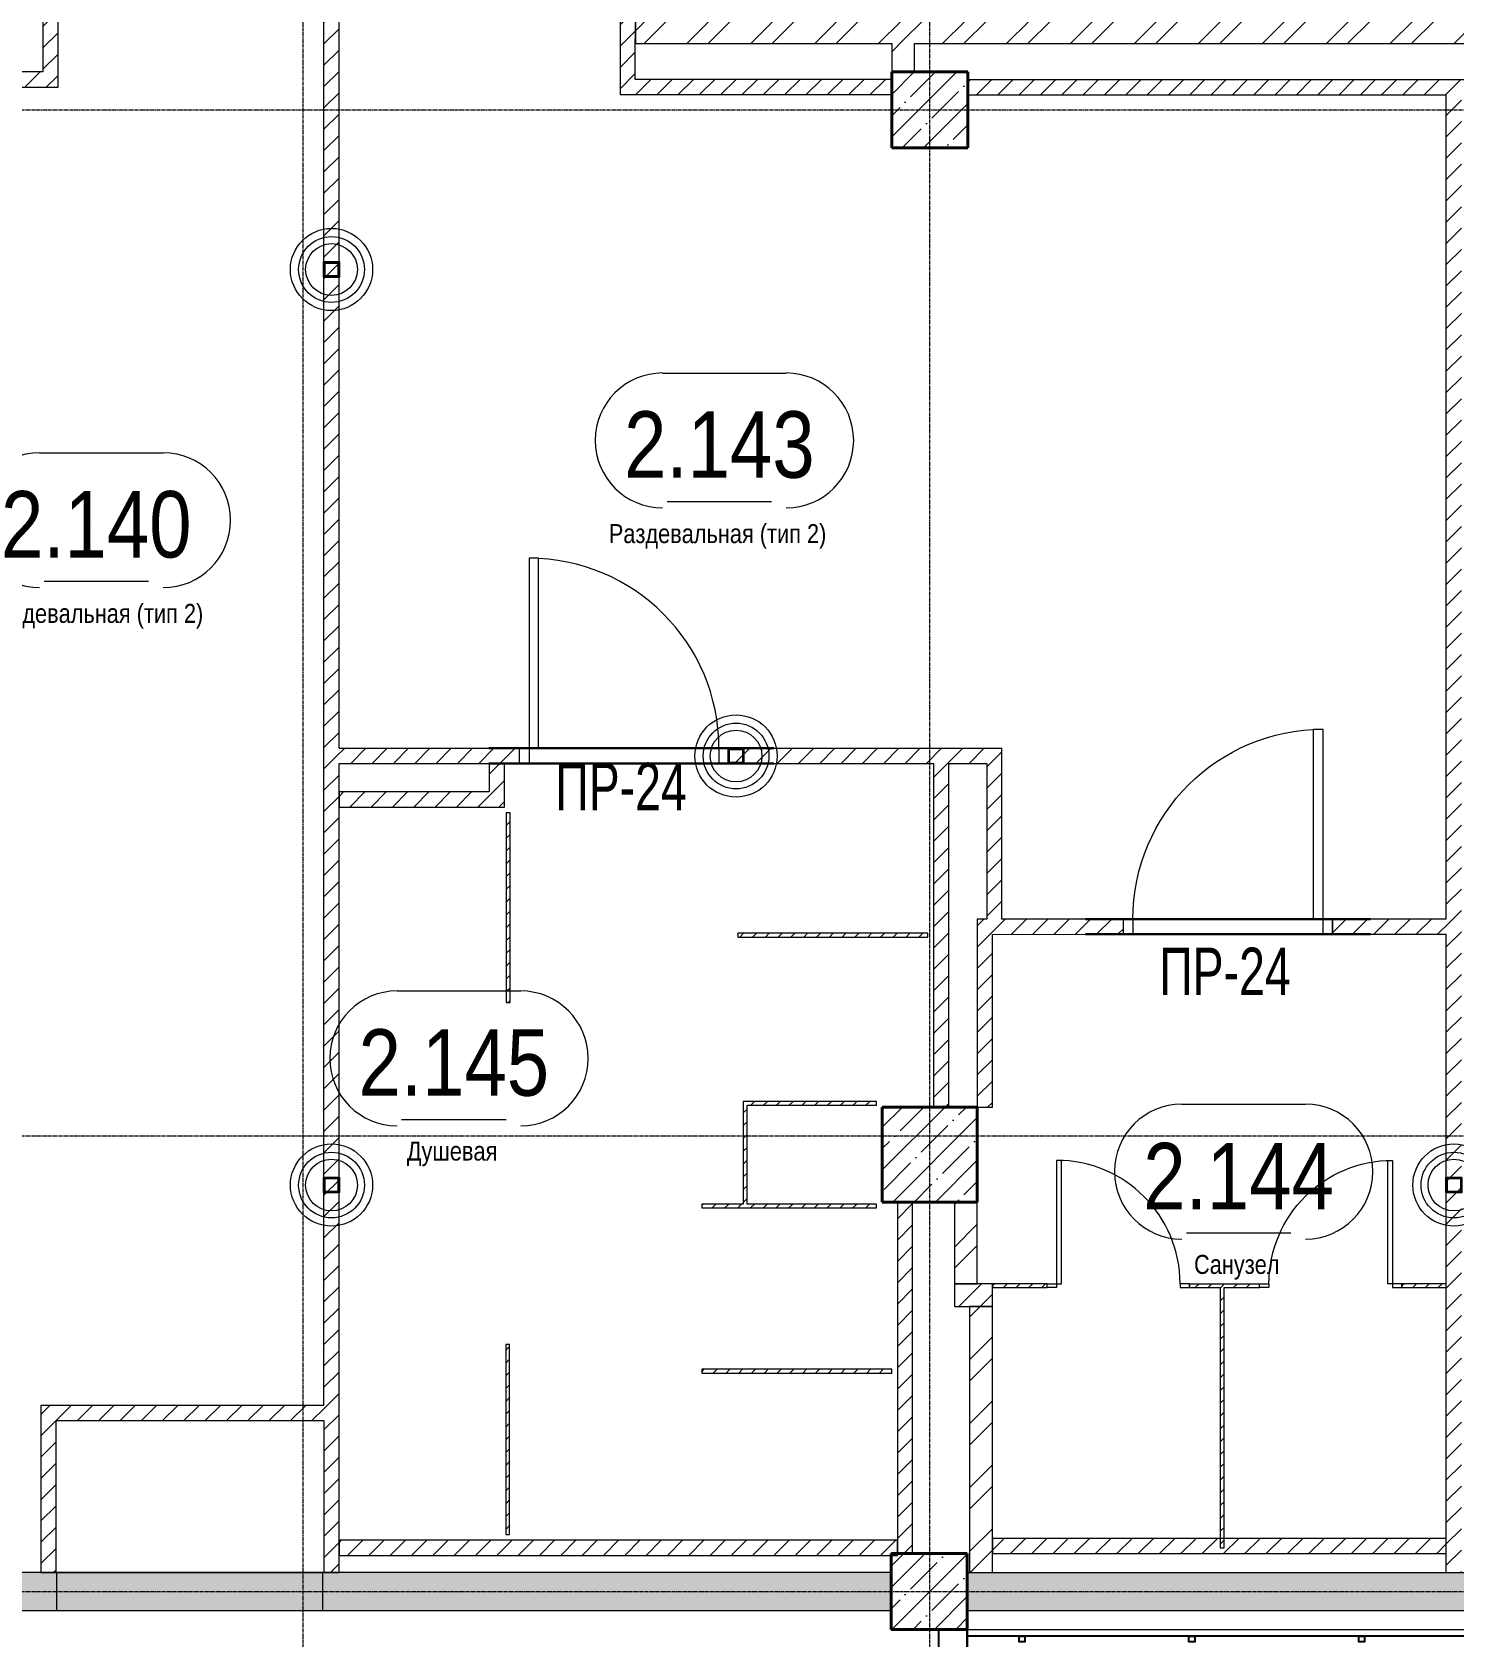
# Model space of a CAD drawing. Header units: millimetres. Extents: x -65509 to 912790, y 446 to 713294.
# Drawn here: x 225968 to 233455, y 215536 to 223985 of the extents above; entities that cross this region are included whole.
import ezdxf
from ezdxf.enums import TextEntityAlignment as Align

# ---------------------------------------------------------------- set-up
doc = ezdxf.new("R2010")
doc.units = ezdxf.units.MM
for name, pattern in [('CENTER2', [28.575, 19.05, -3.175, 3.175, -3.175]), ('HIDDEN', [9.525, 6.35, -3.175]), ('HIDDEN2', [4.7625, 3.175, -1.5875])]:
    doc.linetypes.add(name, pattern=pattern)
doc.layers.get('Defpoints').update_dxf_attribs({"color": 250})
for name, color, linetype, lineweight in [('АР_Area', 250, 'Continuous', 5), ('АР_Двери', 5, 'Continuous', 9), ('АР_Колонны', 250, 'Continuous', 30), ('АР_Мебель', 250, 'Continuous', 5), ('АР_Отверстия', 250, 'Continuous', 9), ('АР_Стены ГКЛ', 250, 'Continuous', 15), ('АР_Стены ЖБ', 250, 'Continuous', 35), ('АР_Стены кирпич', 250, 'Continuous', 20), ('АР_Стены ПЕНОблок', 250, 'Continuous', 20), ('АР_Штриховка', 250, 'Continuous', 0), ('Двери кабины', 250, 'Continuous', 0), ('КМ_Фахверки', 250, 'Continuous', 25), ('ОВ_Отверстия', 250, 'Continuous', 5), ('РД_Ограждения', 250, 'Continuous', 25), ('РД_Оси_100', 250, 'Continuous', 0)]:
    doc.layers.add(name, color=color, linetype=linetype, lineweight=lineweight)
for name, color, linetype, lineweight, plot in [('АР_Делит', 250, 'Continuous', 0, False), ('РД_Проем', 250, 'Continuous', 0, False), ('РД_проем_инж перемыч_подсчет', 250, 'Continuous', 30, False)]:
    doc.layers.add(name, color=color, linetype=linetype, lineweight=lineweight, plot=plot)
doc.layers.add('РД_Витраж_перегородка', color=250, linetype='Continuous')
doc.layers.add('РД_Перемычка инж проемов', color=250, linetype='Continuous')
doc.styles.add('Arial0', font='arial.ttf')
doc.styles.add('style1', font='ARIALN.TTF')
doc.styles.add('ккк', font='isocpeur.ttf', dxfattribs={"width": 0.85, "oblique": 15})
pattern_1 = [(45, (142195.16, 127275.07), (-56.1266, 56.1266), [])]
pattern_2 = [(45, (142195.16, 127275.07), (-56.1266, 56.1266), [])]
pattern_3 = [(45, (142195.16, 127275.07), (-112.2532, 112.2532), []), (45, (142307.41, 127275.07), (-112.2532, 112.2532), [198.4375, -39.6875, 0, -39.6875])]
pattern_4 = [(45, (142195.16, 127275.07), (-56.1266, 56.1266), [])]
pattern_5 = [(45, (142195.16, 127275.07), (-168.3798, 168.3798), []), (45, (142307.4, 127275.07), (-168.3798, 168.3798), [])]
pattern_6 = [(45, (142195.16, 127275.07), (-56.1266, 56.1266), [])]
pattern_7 = [(45, (142195.157, 127275.073), (-33.67596, 33.67596), [])]

# ---------------------------------------------------------------- blocks, each defined once
blk = doc.blocks.new('СОШ_2200_АР_ОСИ_М100_28.05.24')
at = {"layer": 'РД_Оси_100', "linetype": 'CENTER2'}
for p, q in [((85200, -6155), (85200, 139938.679)), ((88500, -6155), (88500, 139938.679)), ((-5954.958, 96300), (119910, 96300)), ((-5954.958, 90900), (119910, 90900)), ((-5954.958, 88500), (119910, 88500))]:
    blk.add_line(p, q, dxfattribs=at)
blk = doc.blocks.new('otv пунктир')
at = {"linetype": 'HIDDEN', "ltscale": 0.07}
blk.add_lwpolyline([(0, 0), (0, 1), (1, 1), (1, 0)], close=True, dxfattribs=at)
blk = doc.blocks.new('Ф_блок 80')
at = {"layer": 'АР_Делит', "color": 1}
for radius in [216.3, 173, 136.2]:
    blk.add_circle((40, -40), radius, dxfattribs=at)
at = {"layer": 'КМ_Фахверки'}
blk.add_lwpolyline([(0, 0), (80, 0), (80, -80), (0, -80)], close=True, dxfattribs=at)
at = {"layer": 'КМ_Фахверки', "lineweight": 5}
blk.add_lwpolyline([(6, -6), (74, -6), (74, -74), (6, -74)], close=True, dxfattribs=at)
blk = doc.blocks.new('ограждения 1 этаж открыт лестница')
at = {"layer": 'РД_Ограждения'}
blk.add_lwpolyline([(91820, 87865), (91820, 88265), (88697.5, 88265)], dxfattribs=at)
for points in [[(88970, 88265), (89000, 88265), (89000, 88235), (88970, 88235)], [(89865, 88265), (89895, 88265), (89895, 88235), (89865, 88235)], [(90760, 88265), (90790, 88265), (90790, 88235), (90760, 88235)]]:
    blk.add_lwpolyline(points, close=True, dxfattribs=at)
blk = doc.blocks.new('MOK-МаркаПом_овал_ареал')
for p, q in [((-2.986, 3.764), (3.522, 3.764)), ((-2.75, -3), (2.75, -3))]:
    blk.add_line(p, q)
for centre, radius, start, end in [((-2.986, 0.215), 3.55, 90, 270), ((3.522, 0.215), 3.55, 270, 90), ((-7.411, 0), 7.161, 0, 0.00095)]:
    blk.add_arc(centre, radius, start, end)
at = {"color": 0, "style": 'style1'}
blk.add_attdef('АР-ПОМЕЩЕНИЕ:НОМЕР', text='', height=3, dxfattribs=at).set_placement((0.261, 0), align=Align.MIDDLE)
blk = doc.blocks.new('MOK-МаркаПеремычки')
at = {"color": 0, "style": 'ккк', "oblique": 15, "width": 0.85}
blk.add_attdef('АР-ПРОЕМ:ПЕРЕМЫЧКА', text='', height=2.5, dxfattribs=at).set_placement((0, 0), align=Align.MIDDLE)

msp = doc.modelspace()

# ---------------------------------------------------------------- hatches: boundary and pattern name
at = {"layer": 'АР_Штриховка', "linetype": 'Continuous', "lineweight": 0, "ltscale": 0.5}
h = msp.add_hatch(dxfattribs=at)
h.set_pattern_fill('ANSI31', color=256, scale=25, style=0)
h.set_pattern_definition(pattern_1)
h.paths.add_polyline_path([(226025.157, 223775.059), (226078.49, 223755.057), (226105.157, 223775.056), (226105.161, 227675.073), (226025.161, 227675.073)], flags=0)
h = msp.add_hatch(dxfattribs=at)
h.set_pattern_fill('ANSI31', color=256, scale=25, angle=-360, style=0)
h.set_pattern_definition([(45, (142195.16, 127275.07), (-56.1266, 56.1266), [])])
h.paths.add_polyline_path([(227585.157, 227675.073), (227505.157, 227675.073), (227505.157, 220215.308), (227565.157, 220188.642), (227585.157, 220215.308)], flags=0)
h.paths.add_polyline_path([(227585.157, 220135.308), (227565.157, 220188.642), (227505.157, 220215.308), (227505.157, 216755.073), (227525.157, 216701.74), (227585.157, 216675.073)], flags=0)
h.paths.add_polyline_path([(227585.157, 216675.073), (227525.157, 216701.74), (227505.157, 216675.073), (227505.157, 215875.073), (227585.157, 215875.073)], flags=0)
h = msp.add_hatch(dxfattribs=at)
h.set_pattern_fill('ANSI31', color=256, scale=25, angle=-360, style=0)
h.set_pattern_definition(pattern_2)
h.paths.add_polyline_path([(229145.157, 227675.067), (229065.157, 227675.073), (229064.872, 223655.941), (229144.877, 223735.941)], flags=0)
at = {"layer": 'АР_Штриховка', "linetype": 'Continuous', "lineweight": 0}
h = msp.add_hatch(dxfattribs=at)
h.set_pattern_fill('ANSI32', color=256, scale=25, style=0)
h.set_pattern_definition([(45, (142195.16, 127275.07), (-168.3798, 168.3798), []), (45, (142307.4, 127275.07), (-168.3798, 168.3798), [])])
h.paths.add_polyline_path([(236775.157, 223925.073), (236895.157, 224045.073), (233995.157, 224045.073), (233915.157, 224015.073), (233875.157, 223925.073)], flags=0)
h.paths.add_polyline_path([(231935.157, 223925.073), (231935.157, 224045.073), (231785.157, 224045.073), (231705.157, 224015.073), (231665.157, 223925.073)], flags=0)
h.paths.add_polyline_path([(233875.157, 223925.073), (233915.157, 224015.073), (233875.157, 224045.073), (233725.157, 224045.073), (233765.29, 223925.073)], flags=0)
h.paths.add_polyline_path([(231665.157, 223925.073), (231705.157, 224015.073), (231665.157, 224045.073), (230495.157, 224045.073), (230535.157, 223955.073), (230615.157, 223925.073)], flags=0)
h.paths.add_polyline_path([(230495.157, 223925.073), (230535.157, 223955.073), (230495.157, 224045.073), (229145.075, 224045.073), (229145.075, 223925.073)], flags=0)
h.paths.add_polyline_path([(233765.29, 223925.073), (233725.157, 224045.073), (233645.29, 224045.073), (233685.29, 223955.073), (233765.289, 223925.073)], flags=0)
h.paths.add_polyline_path([(233645.29, 223925.073), (233685.29, 223955.073), (233645.29, 224045.073), (231935.157, 224045.073), (231935.157, 223925.073)], flags=0)
h = msp.add_hatch(dxfattribs=at)
h.set_pattern_fill('ANSI32', color=256, scale=25, angle=-360, style=0)
h.set_pattern_definition(pattern_5)
h.paths.add_polyline_path([(230615.157, 223925.073), (230535.157, 223955.073), (230495.157, 223925.073), (230495.157, 223775.073), (230615.157, 223775.073)], flags=0)
at = {"layer": 'АР_Штриховка', "linetype": 'Continuous', "lineweight": 0, "ltscale": 0.5}
h = msp.add_hatch(dxfattribs=at)
h.set_pattern_fill('ANSI31', color=256, scale=25, angle=-360, style=0)
h.set_pattern_definition([(45, (142195.16, 127275.07), (-56.1266, 56.1266), [])])
h.paths.add_polyline_path([(224890.989, 223775.089), (224890.987, 223695.089), (226105.157, 223695.056), (226078.49, 223755.057), (226025.157, 223775.059)], flags=0)
h.paths.add_polyline_path([(226105.157, 223775.056), (226078.49, 223755.057), (226105.157, 223695.056), (226105.159, 223775.056)], flags=0)
h = msp.add_hatch(dxfattribs=at)
h.set_pattern_fill('ANSI31', color=256, scale=25, style=0)
h.set_pattern_definition([(45, (142195.16, 127275.07), (-56.1266, 56.1266), [])])
h.paths.add_polyline_path([(229144.877, 223735.941), (229064.872, 223655.941), (230494.872, 223655.941), (230494.872, 223735.941)], flags=0)
at = {"layer": 'АР_Штриховка', "linetype": 'Continuous', "lineweight": 5}
h = msp.add_hatch(dxfattribs=at)
h.set_pattern_fill('ANSI35', color=256, scale=25, style=0)
h.set_pattern_definition(pattern_3)
h.paths.add_polyline_path([(230495.157, 223375.073), (230895.157, 223375.073), (230895.157, 223775.073), (230495.157, 223775.073)], flags=0)
at = {"layer": 'АР_Штриховка', "linetype": 'Continuous', "lineweight": 0, "ltscale": 0.5}
h = msp.add_hatch(dxfattribs=at)
h.set_pattern_fill('ANSI31', color=256, scale=25, angle=-360, style=0)
h.set_pattern_definition([(45, (142195.16, 127275.07), (-56.1266, 56.1266), [])])
h.paths.add_polyline_path([(230895.159, 223735.073), (230895.157, 223655.073), (233415.161, 223655.034), (233468.495, 223675.033), (233495.163, 223735.033)], flags=0)
h.paths.add_polyline_path([(233495.163, 223735.033), (233468.495, 223675.033), (233495.161, 223655.033), (233645.29, 223655.03), (233645.291, 223735.03)], flags=0)
h = msp.add_hatch(dxfattribs=at)
h.set_pattern_fill('ANSI31', color=256, scale=25, style=0)
h.set_pattern_definition([(45, (142195.16, 127275.07), (-56.1266, 56.1266), [])])
h.paths.add_polyline_path([(233495.161, 216025.073), (233475.161, 216051.74), (233415.161, 216025.073), (233415.161, 215875.073), (233495.161, 215875.073)], flags=0)
h.paths.add_polyline_path([(233415.161, 216025.073), (233475.161, 216051.74), (233495.161, 216105.073), (233495.161, 219315.098), (233435.161, 219288.43), (233415.161, 219235.096)], flags=0)
h.paths.add_polyline_path([(233415.161, 219315.096), (233435.161, 219288.43), (233495.161, 219315.098), (233495.161, 220545.006), (233415.161, 220545.006)], flags=0)
h.paths.add_polyline_path([(233415.161, 220545.006), (233495.161, 220545.006), (233495.161, 223655.033), (233468.495, 223675.033), (233415.161, 223655.034)], flags=0)
h = msp.add_hatch(dxfattribs=at)
h.set_pattern_fill('ANSI31', color=256, scale=25, angle=-360, style=0)
h.set_pattern_definition([(45, (142195.16, 127275.07), (-56.1266, 56.1266), [])])
h.paths.add_polyline_path([(228375.157, 220135.308), (228401.824, 220155.308), (228375.157, 220215.308), (227585.157, 220215.308), (227565.157, 220188.642), (227585.157, 220135.308)], flags=0)
h.paths.add_polyline_path([(230715.048, 220135.308), (230741.715, 220155.308), (230715.048, 220215.308), (229635.157, 220215.308), (229635.157, 220135.308)], flags=0)
h.paths.add_polyline_path([(228535.157, 220135.308), (228535.157, 220215.308), (228375.157, 220215.308), (228401.824, 220155.308), (228455.157, 220135.308)], flags=0)
h.paths.add_polyline_path([(230995.048, 220135.308), (231075.048, 220215.308), (230715.048, 220215.308), (230741.715, 220155.308), (230795.048, 220135.308)], flags=0)
h = msp.add_hatch(dxfattribs=at)
h.set_pattern_fill('ANSI31', color=256, scale=25, angle=-360, style=0)
h.set_pattern_definition(pattern_4)
h.paths.add_polyline_path([(231075.048, 220215.308), (230995.048, 220135.308), (230995.048, 219315.03), (231021.716, 219295.03), (231075.048, 219315.032)], flags=0)
h = msp.add_hatch(dxfattribs=at)
h.set_pattern_fill('ANSI31', color=256, scale=25, angle=-360, style=0)
h.set_pattern_definition([(45, (142195.16, 127275.07), (-56.1266, 56.1266), [])])
h.paths.add_polyline_path([(228455.157, 220135.308), (228401.824, 220155.308), (228375.157, 220135.308), (228375.157, 219985.308), (228455.157, 219905.308)], flags=0)
h = msp.add_hatch(dxfattribs=at)
h.set_pattern_fill('ANSI31', color=256, scale=25, angle=-360, style=0)
h.set_pattern_definition([(45, (142195.16, 127275.07), (-56.1266, 56.1266), [])])
h.paths.add_polyline_path([(230795.048, 220135.308), (230741.715, 220155.308), (230715.048, 220135.308), (230715.048, 218325.058), (230795.048, 218325.058)], flags=0)
h = msp.add_hatch(dxfattribs=at)
h.set_pattern_fill('ANSI31', color=256, scale=25, angle=-360, style=0)
h.set_pattern_definition(pattern_6)
h.paths.add_polyline_path([(228455.157, 219905.308), (228375.157, 219985.308), (227585.157, 219985.308), (227585.157, 219905.308)], flags=0)
at = {"layer": 'АР_Штриховка', "linetype": 'Continuous', "lineweight": 0}
h = msp.add_hatch(dxfattribs=at)
h.set_pattern_fill('ANSI31', color=256, scale=15, style=0)
h.set_pattern_definition([(45, (142195.157, 127275.073), (-33.67596, 33.67596), [])])
h.paths.add_polyline_path([(228465.157, 218875.308), (228485.157, 218875.308), (228485.157, 219875.354), (228465.157, 219875.354)], flags=0)
at = {"layer": 'АР_Штриховка', "linetype": 'Continuous', "lineweight": 0, "ltscale": 0.5}
h = msp.add_hatch(dxfattribs=at)
h.set_pattern_fill('ANSI31', color=256, scale=25, angle=-360, style=0)
h.set_pattern_definition(pattern_2)
h.paths.add_polyline_path([(233415.161, 219235.096), (233435.161, 219288.43), (233415.161, 219315.096), (232815.161, 219315.08), (232815.163, 219235.08)], flags=0)
h.paths.add_polyline_path([(231715.163, 219235.049), (231715.161, 219315.049), (231075.048, 219315.032), (231021.716, 219295.03), (231025.048, 219235.03)], flags=0)
h.paths.add_polyline_path([(231025.048, 219235.03), (231021.716, 219295.03), (230995.048, 219315.03), (230945.048, 219315.028), (231025.047, 219235.03)], flags=0)
h = msp.add_hatch(dxfattribs=at)
h.set_pattern_fill('ANSI31', color=256, scale=25, angle=-360, style=0)
h.set_pattern_definition([(45, (142195.16, 127275.07), (-56.1266, 56.1266), [])])
h.paths.add_polyline_path([(231025.048, 219235.03), (230945.048, 219315.028), (230945.048, 218325.058), (231025.048, 218325.058)], flags=0)
at = {"layer": 'АР_Штриховка', "linetype": 'Continuous', "lineweight": 0}
h = msp.add_hatch(dxfattribs=at)
h.set_pattern_fill('ANSI31', color=256, scale=15, angle=-360, style=0)
h.set_pattern_definition([(45, (142195.157, 127275.073), (-33.67596, 33.67596), [])])
h.paths.add_polyline_path([(229685.157, 219240.308), (229685.157, 219220.308), (230685.159, 219220.308), (230685.159, 219240.308)], flags=0)
h = msp.add_hatch(dxfattribs=at)
h.set_pattern_fill('ANSI31', color=256, scale=15, style=0)
h.set_pattern_definition([(45, (142195.157, 127275.073), (-33.67596, 33.67596), [])])
h.paths.add_polyline_path([(229712.951, 218355.292), (229732.954, 218335.294), (230415.157, 218335.35), (230415.155, 218355.35)], flags=0)
h = msp.add_hatch(dxfattribs=at)
h.set_pattern_fill('ANSI31', color=256, scale=15, style=0)
h.set_pattern_definition(pattern_7)
h.paths.add_polyline_path([(229713.014, 217815.073), (229726.348, 217810.073), (229733.014, 217815.073), (229732.954, 218335.294), (229712.951, 218355.292)], flags=0)
at = {"layer": 'АР_Штриховка', "linetype": 'Continuous', "lineweight": 5}
h = msp.add_hatch(dxfattribs=at)
h.set_pattern_fill('ANSI35', color=256, scale=25, style=0)
h.set_pattern_definition(pattern_3)
h.paths.add_polyline_path([(230445.157, 217825.073), (230945.157, 217825.073), (230945.157, 218325.073), (230445.157, 218325.073)], flags=0)
at = {"layer": 'АР_Штриховка', "linetype": 'Continuous', "lineweight": 0}
h = msp.add_hatch(dxfattribs=at)
h.set_pattern_fill('ANSI31', color=256, scale=15, style=0)
h.set_pattern_definition([(45, (142195.157, 127275.073), (-33.67596, 33.67596), [])])
h.paths.add_polyline_path([(229495.048, 217815.073), (229495.048, 217795.073), (229733.017, 217795.073), (229726.348, 217810.073), (229713.014, 217815.073)], flags=0)
h.paths.add_polyline_path([(229733.014, 217815.073), (229726.348, 217810.073), (229733.017, 217795.073), (230415.16, 217795.073), (230415.16, 217815.073)], flags=0)
at = {"layer": 'АР_Штриховка', "linetype": 'Continuous', "lineweight": 0, "ltscale": 0.5}
h = msp.add_hatch(dxfattribs=at)
h.set_pattern_fill('ANSI31', color=256, scale=25, angle=-360, style=0)
h.set_pattern_definition(pattern_4)
h.paths.add_polyline_path([(230605.048, 217825.07), (230525.048, 217825.07), (230525.048, 215975.07), (230605.048, 215975.07)], flags=0)
at = {"layer": 'АР_Штриховка', "linetype": 'Continuous', "lineweight": 0}
h = msp.add_hatch(dxfattribs=at)
h.set_pattern_fill('ANSI32', color=256, scale=25, angle=-360, style=0)
h.set_pattern_definition(pattern_5)
h.paths.add_polyline_path([(230945.157, 217824.709), (230825.157, 217824.709), (230825.157, 217395.211), (230945.157, 217395.211)], flags=0)
h = msp.add_hatch(dxfattribs=at)
h.set_pattern_fill('ANSI32', color=256, scale=25, style=0)
h.set_pattern_definition([(45, (142195.16, 127275.07), (-168.3798, 168.3798), []), (45, (142307.4, 127275.07), (-168.3798, 168.3798), [])])
h.paths.add_polyline_path([(231025.048, 217275.073), (231025.048, 217395.073), (230825.157, 217395.073), (230825.157, 217275.073)], flags=0)
h = msp.add_hatch(dxfattribs=at)
h.set_pattern_fill('ANSI31', color=256, scale=15, style=0)
h.set_pattern_definition(pattern_7)
h.paths.add_polyline_path([(231025.032, 217395.073), (231025.032, 217375.073), (231313.451, 217375.073), (231313.451, 217395.073)], flags=0)
h.paths.add_polyline_path([(232063.451, 217395.073), (232063.451, 217375.073), (232224.992, 217375.073), (232238.326, 217380.073), (232244.992, 217395.073)], flags=0)
h.paths.add_polyline_path([(232244.992, 217395.073), (232238.326, 217380.073), (232244.992, 217375.073), (232431.443, 217375.073), (232431.443, 217395.073)], flags=0)
h.paths.add_polyline_path([(233181.443, 217395.073), (233181.443, 217375.073), (233415.161, 217375.073), (233415.161, 217395.073)], flags=0)
h = msp.add_hatch(dxfattribs=at)
h.set_pattern_fill('ANSI31', color=256, scale=15, style=0)
h.set_pattern_definition([(45, (142195.157, 127275.073), (-33.67596, 33.67596), [])])
h.paths.add_polyline_path([(232224.992, 216005.074), (232244.992, 216005.074), (232244.992, 217375.073), (232238.326, 217380.073), (232224.992, 217375.073)], flags=0)
h = msp.add_hatch(dxfattribs=at)
h.set_pattern_fill('ANSI32', color=256, scale=25, angle=-360, style=0)
h.set_pattern_definition(pattern_5)
h.paths.add_polyline_path([(231025.048, 217275.073), (230905.048, 217275.073), (230905.048, 215874.935), (231025.048, 215874.935)], flags=0)
h = msp.add_hatch(dxfattribs=at)
h.set_pattern_fill('ANSI31', color=256, scale=15, style=0)
h.set_pattern_definition([(45, (142195.157, 127275.073), (-33.67596, 33.67596), [])])
h.paths.add_polyline_path([(228463.114, 216075.056), (228483.114, 216075.058), (228483.056, 217075.058), (228463.056, 217075.056)], flags=0)
h = msp.add_hatch(dxfattribs=at)
h.set_pattern_fill('ANSI31', color=256, scale=15, angle=-360, style=0)
h.set_pattern_definition([(45, (142195.157, 127275.073), (-33.67596, 33.67596), [])])
h.paths.add_polyline_path([(229495.048, 216945.058), (229495.048, 216925.058), (230495.048, 216925.058), (230495.048, 216945.058)], flags=0)
at = {"layer": 'АР_Штриховка', "linetype": 'Continuous', "lineweight": 0, "ltscale": 0.5}
h = msp.add_hatch(dxfattribs=at)
h.set_pattern_fill('ANSI31', color=256, scale=25, style=0)
h.set_pattern_definition(pattern_6)
h.paths.add_polyline_path([(226015.157, 215874.641), (226095.157, 215874.641), (226095.157, 216675.073), (226015.157, 216755.073)], flags=0)
h = msp.add_hatch(dxfattribs=at)
h.set_pattern_fill('ANSI31', color=256, scale=25, angle=-360, style=0)
h.set_pattern_definition([(45, (142195.16, 127275.07), (-56.1266, 56.1266), [])])
h.paths.add_polyline_path([(226015.157, 216755.073), (226095.157, 216675.073), (227505.157, 216675.073), (227525.157, 216701.74), (227505.157, 216755.073)], flags=0)
h = msp.add_hatch(dxfattribs=at)
h.set_pattern_fill('ANSI31', color=256, scale=25, angle=-360, style=0)
h.set_pattern_definition([(45, (142195.16, 127275.07), (-56.1266, 56.1266), [])])
h.paths.add_polyline_path([(227585.157, 216045.058), (227585.157, 215965.058), (230525.048, 215965.058), (230525.048, 216045.058)], flags=0)
h = msp.add_hatch(dxfattribs=at)
h.set_pattern_fill('ANSI31', color=256, scale=25, style=0)
h.set_pattern_definition(pattern_1)
h.paths.add_polyline_path([(233415.161, 215975.071), (233415.161, 216055.071), (231025.021, 216055.074), (231025.021, 215975.074)], flags=0)
at = {"layer": 'АР_Штриховка', "linetype": 'Continuous', "lineweight": 5}
h = msp.add_hatch(dxfattribs=at)
h.set_pattern_fill('ANSI35', color=256, scale=25, style=0)
h.set_pattern_definition(pattern_3)
h.paths.add_polyline_path([(230492.657, 215575.073), (230892.657, 215575.073), (230892.657, 215975.073), (230492.657, 215975.073)], flags=0)
at = {"layer": 'АР_Штриховка', "linetype": 'Continuous', "lineweight": 0}
h = msp.add_hatch(dxfattribs=at)
h.set_pattern_fill('AR-CONC', color=256, angle=45, style=0)
h.set_pattern_definition([(95, (142195.16, 127275.07), (140.09465, 117.55338), [19.05, -209.55]), (40, (142195.16, 127275.07), (-160.01845, 110.17673), [15.24, -167.64058]), (145.45144, (142206.83, 127284.87), (-19.9238, 227.7301), [16.19, -178.09024]), (91.1842, (142159.24, 127311), (221.41024, 161.9534), [28.575, -314.325]), (141.63556, (142177.7, 127324.5), (-7.0866, 342.82676), [24.285, -267.1356]), (36.18415, (142159.24, 127311), (-7.0866, 342.82676), [22.85997, -251.45973]), (66, (142186.18, 127319.97), (179.51998, 34.89515), [19.05, -209.55]), (11, (142186.18, 127319.97), (-86.53993, 173.9412), [15.24, -167.64]), (116.45145, (142201.14, 127322.88), (92.98005, 208.83634), [16.19, -178.08994]), (82.5, (142195.16, 127275.07), (-57.60547, 61.973414), [0, -165.608, 0, -170.18, 0, -168.275]), (52.5, (142195.16, 127275.07), (-23.58973, 118.087), [0, -97.028, 0, -161.798, 0, -64.135]), (12.5, (142155.105, 127235.02), (99.927863, 91.826196), [0, -63.5, 0, -198.12, 0, -262.89]), (2.5, (142137.14, 127217.06), (86.7639, 122.72239), [0, -82.55, 0, -131.572, 0, -186.69])])
h.paths.add_polyline_path([(224895.157, 215875.073), (224895.157, 215675.073), (230492.657, 215675.073), (230492.657, 215875.073)], flags=0)
h = msp.add_hatch(dxfattribs=at)
h.set_pattern_fill('AR-CONC', color=256, angle=45, style=0)
h.set_pattern_definition([(95, (142195.16, 127275.07), (140.09465, 117.55338), [19.05, -209.55]), (40, (142195.16, 127275.07), (-160.01845, 110.17673), [15.24, -167.64058]), (145.45144, (142206.83, 127284.87), (-19.9238, 227.7301), [16.19, -178.09024]), (91.1842, (142159.24, 127311), (221.41024, 161.9534), [28.575, -314.325]), (141.63556, (142177.7, 127324.5), (-7.0866, 342.82676), [24.285, -267.1356]), (36.18415, (142159.24, 127311), (-7.0866, 342.82676), [22.85997, -251.45973]), (66, (142186.18, 127319.97), (179.51998, 34.89515), [19.05, -209.55]), (11, (142186.18, 127319.97), (-86.53993, 173.9412), [15.24, -167.64]), (116.45144, (142201.14, 127322.88), (92.98005, 208.83634), [16.19, -178.08994]), (82.5, (142195.16, 127275.07), (-57.60547, 61.973414), [0, -165.608, 0, -170.18, 0, -168.275]), (52.5, (142195.16, 127275.07), (-23.58973, 118.087), [0, -97.028, 0, -161.798, 0, -64.135]), (12.5, (142155.105, 127235.02), (99.927863, 91.826196), [0, -63.5, 0, -198.12, 0, -262.89]), (2.5, (142137.14, 127217.06), (86.7639, 122.72239), [0, -82.55, 0, -131.572, 0, -186.69])])
h.paths.add_polyline_path([(230892.492, 215875.073), (230892.492, 215675.073), (233495.161, 215675.073), (233495.161, 215875.073)], flags=0)
h.paths.add_polyline_path([(233495.161, 215875.073), (233495.161, 215675.073), (236392.657, 215675.073), (236392.657, 215875.073)], flags=0)
at = {"layer": 'ОВ_Отверстия', "linetype": 'Continuous', "lineweight": 5}
for points in [[(227497.139, 215875.073), (226097.139, 215875.073), (226797.139, 215775.073)], [(226097.139, 215875.073), (226097.139, 215675.073), (226797.139, 215775.073)]]:
    msp.add_hatch(color=256, dxfattribs=at).paths.add_polyline_path(points, flags=0)

# ---------------------------------------------------------------- linework, layer by layer
at = {"layer": 'АР_Двери', "linetype": 'Continuous', "lineweight": 9}
for points in [[(228585.157, 220215.308), (228635.157, 220215.308), (228635.157, 221215.308), (228585.157, 221215.308)], [(232765.161, 219315.078), (232715.161, 219315.077), (232715.134, 220315.077), (232765.134, 220315.078)], [(228585.157, 220135.308), (228535.157, 220135.308), (228535.157, 220215.308), (228585.157, 220215.308)], [(229585.157, 220135.308), (229635.157, 220135.308), (229635.157, 220215.308), (229585.157, 220215.308)], [(231765.163, 219235.051), (231715.163, 219235.049), (231715.161, 219315.049), (231765.161, 219315.051)], [(232765.163, 219235.078), (232815.163, 219235.08), (232815.161, 219315.08), (232765.161, 219315.078)]]:
    msp.add_lwpolyline(points, close=True, dxfattribs=at)
msp.add_arc((228585.157, 220215.308), 1000, 0, 90, dxfattribs=at)
at = {"layer": 'АР_Двери', "linetype": 'Continuous', "lineweight": 9, "extrusion": (0, 0, -1)}
msp.add_arc((-232765.161, 219315.078), 1000, 359.9984248, 89.9984248, dxfattribs=at)
at = {"layer": 'АР_Колонны', "linetype": 'HIDDEN2', "lineweight": 25}
for p, q in [((230495.157, 223775.073), (230895.157, 223775.073)), ((230495.157, 223375.073), (230495.157, 223775.073)), ((230895.157, 223775.073), (230895.157, 223375.073)), ((230895.157, 223375.073), (230495.157, 223375.073)), ((230445.157, 218325.073), (230945.157, 218325.073)), ((230445.157, 217825.073), (230445.157, 218325.073)), ((230945.157, 218325.073), (230945.157, 217825.073)), ((230945.157, 217825.073), (230445.157, 217825.073)), ((230492.657, 215975.073), (230892.657, 215975.073)), ((230492.657, 215575.073), (230492.657, 215975.073)), ((230892.657, 215975.073), (230892.657, 215575.073)), ((230892.657, 215575.073), (230492.657, 215575.073))]:
    msp.add_line(p, q, dxfattribs=at)
at = {"layer": 'АР_Колонны', "linetype": 'Continuous', "lineweight": 35}
for p, q in [((230495.157, 223775.073), (230895.157, 223775.073)), ((230495.157, 223375.073), (230495.157, 223775.073)), ((230895.157, 223375.073), (230895.157, 223775.073)), ((230495.157, 223375.073), (230895.157, 223375.073)), ((230945.157, 218325.073), (230445.157, 218325.073)), ((230445.157, 217825.073), (230445.157, 218325.073)), ((230945.157, 218325.073), (230445.157, 218325.073)), ((230945.157, 217825.073), (230945.157, 218325.073)), ((230445.157, 217825.073), (230945.157, 217825.073)), ((230492.657, 215975.073), (230892.657, 215975.073)), ((230492.657, 215575.073), (230492.657, 215975.073)), ((230892.657, 215575.073), (230892.657, 215975.073)), ((230492.657, 215575.073), (230892.657, 215575.073))]:
    msp.add_line(p, q, dxfattribs=at)
at = {"layer": 'АР_Мебель'}
msp.add_lwpolyline([(230892.657, 215675.073), (238795.157, 215675.073), (238795.157, 207475.073), (230892.657, 207475.073)], close=True, dxfattribs=at)
at = {"layer": 'АР_Стены ГКЛ', "linetype": 'Continuous', "lineweight": 15}
for p, q in [((228485.157, 219875.354), (228465.157, 219875.354)), ((228465.157, 219875.354), (228465.157, 218875.308)), ((228485.157, 218875.308), (228485.157, 219875.354)), ((229685.157, 219240.308), (229685.157, 219220.308)), ((230685.159, 219240.308), (229685.157, 219240.308)), ((229685.157, 219220.308), (230685.159, 219220.308)), ((230685.159, 219220.308), (230685.159, 219240.308)), ((228465.157, 218875.308), (228485.157, 218875.308)), ((230415.155, 218355.35), (229712.951, 218355.292)), ((229712.951, 218355.292), (229713.014, 217815.073)), ((229732.954, 218335.294), (230415.157, 218335.35)), ((229733.014, 217815.073), (229732.954, 218335.294)), ((230415.157, 218335.35), (230415.155, 218355.35)), ((229495.048, 217815.073), (229495.048, 217795.073)), ((229713.014, 217815.073), (229495.048, 217815.073)), ((230415.16, 217815.073), (229733.014, 217815.073)), ((230415.16, 217795.073), (230415.16, 217815.073)), ((229495.048, 217795.073), (230415.16, 217795.073)), ((231025.032, 217395.073), (231025.032, 217375.073)), ((231313.451, 217395.073), (231025.032, 217395.073)), ((231313.451, 217375.073), (231313.451, 217395.073)), ((232063.451, 217395.073), (232431.443, 217395.073)), ((232063.451, 217395.073), (232063.451, 217375.073)), ((232431.443, 217375.073), (232431.443, 217395.073)), ((233181.443, 217395.073), (233181.443, 217375.073)), ((233415.161, 217395.073), (233181.443, 217395.073)), ((233415.161, 217375.073), (233415.161, 217395.073)), ((231025.032, 217375.073), (231313.451, 217375.073)), ((232063.451, 217375.073), (232224.992, 217375.073)), ((232224.992, 217375.073), (232224.992, 216005.074)), ((232244.992, 217375.073), (232431.443, 217375.073)), ((232244.992, 216005.074), (232244.992, 217375.073)), ((233181.443, 217375.073), (233415.161, 217375.073)), ((228483.056, 217075.058), (228463.056, 217075.056)), ((228463.056, 217075.056), (228463.114, 216075.056)), ((228483.114, 216075.058), (228483.056, 217075.058)), ((229495.048, 216945.058), (229495.048, 216925.058)), ((230495.048, 216945.058), (229495.048, 216945.058)), ((229495.048, 216925.058), (230495.048, 216925.058)), ((230495.048, 216925.058), (230495.048, 216945.058)), ((228463.114, 216075.056), (228483.114, 216075.058)), ((232224.992, 216005.074), (232244.992, 216005.074))]:
    msp.add_line(p, q, dxfattribs=at)
at = {"layer": 'АР_Стены ЖБ', "linetype": 'Continuous', "lineweight": 40}
for p, q in [((230895.157, 223775.073), (230495.157, 223775.073)), ((230495.157, 223775.073), (230495.157, 223375.073)), ((230895.157, 223375.073), (230895.157, 223775.073)), ((230495.157, 223375.073), (230895.157, 223375.073)), ((230945.157, 218325.073), (230445.157, 218325.073)), ((230445.157, 218325.073), (230445.157, 217825.073)), ((230945.157, 217825.073), (230945.157, 218325.073)), ((230445.157, 217825.073), (230945.157, 217825.073)), ((230892.657, 215975.073), (230492.657, 215975.073)), ((230492.657, 215975.073), (230492.657, 215575.073)), ((230892.657, 215575.073), (230892.657, 215975.073)), ((230492.657, 215575.073), (230892.657, 215575.073))]:
    msp.add_line(p, q, dxfattribs=at)
at = {"layer": 'АР_Стены кирпич', "linetype": 'Continuous', "lineweight": 20}
for p, q in [((229145.075, 224045.073), (229145.075, 223925.073)), ((229145.075, 223925.073), (230495.157, 223925.073)), ((230495.157, 223925.073), (230495.157, 223775.073)), ((230615.157, 223925.073), (231665.157, 223925.073)), ((230615.157, 223775.073), (230615.157, 223925.073)), ((231665.157, 223925.073), (231935.157, 223925.073)), ((231935.157, 223925.073), (233645.29, 223925.073)), ((230495.157, 223775.073), (230615.157, 223775.073)), ((230945.157, 217824.709), (230825.157, 217824.709)), ((230825.157, 217824.709), (230825.157, 217395.211)), ((230945.157, 217395.211), (230945.157, 217824.709)), ((230825.157, 217395.211), (230945.157, 217395.211)), ((231025.048, 217395.073), (230825.157, 217395.073)), ((230825.157, 217395.073), (230825.157, 217275.073)), ((231025.048, 217275.073), (231025.048, 217395.073)), ((230825.157, 217275.073), (231025.048, 217275.073)), ((231025.048, 217275.073), (230905.048, 217275.073)), ((230905.048, 217275.073), (230905.048, 215874.935)), ((231025.048, 215874.935), (231025.048, 217275.073)), ((230905.048, 215874.935), (231025.048, 215874.935))]:
    msp.add_line(p, q, dxfattribs=at)
at = {"layer": 'АР_Стены ПЕНОблок', "linetype": 'Continuous', "lineweight": 20}
for p, q in [((226025.161, 227675.073), (226025.157, 223775.059)), ((226105.157, 223775.056), (226105.161, 227675.073)), ((227505.157, 216755.073), (227505.157, 227675.073)), ((227585.157, 220215.308), (227585.157, 227675.073)), ((229065.157, 227675.073), (229064.872, 223655.941)), ((229144.877, 223735.941), (229145.157, 227675.067)), ((226025.157, 223775.059), (224890.989, 223775.089)), ((226105.157, 223695.056), (226105.159, 223775.056)), ((226105.157, 223775.056), (226105.159, 223775.056)), ((230494.872, 223735.941), (229144.877, 223735.941)), ((230494.872, 223655.941), (230494.872, 223735.941)), ((230895.159, 223735.073), (230895.157, 223655.073)), ((230895.159, 223735.073), (233645.291, 223735.03)), ((224890.987, 223695.089), (226105.157, 223695.056)), ((226105.157, 223695.056), (226105.157, 223695.056)), ((229064.872, 223655.941), (230494.872, 223655.941)), ((230895.157, 223655.073), (233415.161, 223655.034)), ((233415.161, 219315.096), (233415.161, 223655.034)), ((227585.157, 220215.308), (228535.157, 220215.308)), ((228535.157, 220135.308), (228535.157, 220215.308)), ((228535.157, 220135.308), (228535.157, 220215.308)), ((229635.157, 220215.308), (231075.048, 220215.308)), ((229635.157, 220215.308), (229635.157, 220135.308)), ((231075.048, 219315.032), (231075.048, 220215.308)), ((227585.157, 215875.073), (227585.157, 220135.308)), ((227585.157, 220135.308), (228375.157, 220135.308)), ((228375.157, 220135.308), (228375.157, 219985.308)), ((228455.157, 220135.308), (228535.157, 220135.308)), ((228455.157, 219905.308), (228455.157, 220135.308)), ((229635.157, 220135.308), (230715.048, 220135.308)), ((230715.048, 220135.308), (230715.048, 218325.058)), ((230795.048, 220135.308), (230995.048, 220135.308)), ((230795.048, 218325.058), (230795.048, 220135.308)), ((230995.048, 220135.308), (230995.048, 219315.03)), ((228375.157, 219985.308), (227585.157, 219985.308)), ((227585.157, 219985.308), (227585.157, 219905.308)), ((227585.157, 219905.308), (228455.157, 219905.308)), ((230995.048, 219315.03), (230945.048, 219315.028)), ((230945.048, 219315.028), (230945.048, 218325.058)), ((231715.161, 219315.049), (231075.048, 219315.032)), ((231715.163, 219235.049), (231715.161, 219315.049)), ((233415.161, 219315.096), (232815.161, 219315.08)), ((232815.161, 219315.08), (232815.163, 219235.08)), ((231025.048, 219235.03), (231715.163, 219235.049)), ((231025.048, 218325.058), (231025.048, 219235.03)), ((232815.163, 219235.08), (233415.161, 219235.096)), ((233415.161, 215875.073), (233415.161, 219235.096)), ((230715.048, 218325.058), (230795.048, 218325.058)), ((230945.048, 218325.058), (231025.048, 218325.058)), ((230605.048, 217825.07), (230525.048, 217825.07)), ((230525.048, 217825.07), (230525.048, 215975.07)), ((230605.048, 215975.07), (230605.048, 217825.07)), ((226015.157, 216755.073), (226015.157, 215874.641)), ((227505.157, 216755.073), (226015.157, 216755.073)), ((226095.157, 215874.641), (226095.157, 216675.073)), ((226095.157, 216675.073), (227505.157, 216675.073)), ((227505.157, 216675.073), (227505.157, 215875.073)), ((227585.157, 216045.058), (227585.157, 215965.058)), ((230525.048, 216045.058), (227585.157, 216045.058)), ((230525.048, 215965.058), (230525.048, 216045.058)), ((233415.161, 216055.071), (231025.021, 216055.074)), ((231025.021, 216055.074), (231025.021, 215975.074)), ((233415.161, 215975.071), (233415.161, 216055.071)), ((227585.157, 215965.058), (230525.048, 215965.058)), ((230525.048, 215975.07), (230605.048, 215975.07)), ((231025.021, 215975.074), (233415.161, 215975.071)), ((230492.657, 215875.073), (224895.157, 215875.073)), ((226015.157, 215874.641), (226095.157, 215874.641)), ((227505.157, 215875.073), (227585.157, 215875.073)), ((230492.657, 215675.073), (230492.657, 215875.073)), ((230892.492, 215875.073), (236392.657, 215875.073)), ((230892.492, 215875.073), (230892.492, 215675.073)), ((233415.161, 215875.073), (233495.161, 215875.073)), ((224895.157, 215675.073), (230492.657, 215675.073)), ((230892.492, 215675.073), (236392.657, 215675.073))]:
    msp.add_line(p, q, dxfattribs=at)
at = {"layer": 'Двери кабины', "linetype": 'Continuous', "lineweight": 0}
for points in [[(231363.451, 217395.073), (231388.451, 217395.073), (231388.451, 218045.073), (231363.451, 218045.073)], [(233131.443, 217395.073), (233106.443, 217395.073), (233106.443, 218045.073), (233131.443, 218045.073)], [(231363.451, 217375.073), (231313.451, 217375.073), (231313.451, 217395.073), (231363.451, 217395.073)], [(232013.451, 217375.073), (232063.451, 217375.073), (232063.451, 217395.073), (232013.451, 217395.073)], [(232481.443, 217375.073), (232431.443, 217375.073), (232431.443, 217395.073), (232481.443, 217395.073)], [(233131.443, 217375.073), (233181.443, 217375.073), (233181.443, 217395.073), (233131.443, 217395.073)]]:
    msp.add_lwpolyline(points, close=True, dxfattribs=at)
msp.add_arc((231363.451, 217395.073), 650, 0, 90, dxfattribs=at)
at = {"layer": 'Двери кабины', "linetype": 'Continuous', "lineweight": 0, "extrusion": (0, 0, -1)}
msp.add_arc((-233131.443, 217395.073), 650, 0, 90, dxfattribs=at)
at = {"layer": 'ОВ_Отверстия', "linetype": 'Continuous', "lineweight": 9}
for p, q in [((226097.139, 215875.073), (227497.139, 215875.073)), ((226097.139, 215875.073), (226097.139, 215675.073)), ((227497.139, 215875.073), (227497.139, 215675.073)), ((226097.139, 215675.073), (227497.139, 215675.073))]:
    msp.add_line(p, q, dxfattribs=at)
at = {"layer": 'РД_Витраж_перегородка', "linetype": 'Continuous', "lineweight": -3}
for p, q in [((230742.657, 209675.075), (230742.657, 215575.075)), ((230892.657, 209675.075), (230892.657, 215575.075))]:
    msp.add_line(p, q, dxfattribs=at)
at = {"layer": 'РД_Проем', "linetype": 'Continuous', "lineweight": 0}
for p, q in [((228535.157, 220215.308), (229635.157, 220215.308)), ((228535.157, 220135.308), (229635.157, 220135.308)), ((231715.161, 219315.049), (232815.161, 219315.08)), ((231715.163, 219235.049), (232815.163, 219235.08))]:
    msp.add_line(p, q, dxfattribs=at)
at = {"layer": 'РД_проем_инж перемыч_подсчет', "linetype": 'Continuous', "lineweight": 30}
for p, q in [((229874.307, 220215.308), (228374.307, 220215.308)), ((229874.307, 220135.308), (228374.307, 220135.308)), ((233015.161, 219315.085), (231515.161, 219315.044)), ((233015.163, 219235.085), (231515.163, 219235.044))]:
    msp.add_line(p, q, dxfattribs=at)

# ---------------------------------------------------------------- block references
at = {"layer": 'АР_Area', "linetype": 'Continuous', "lineweight": 5}
ref = msp.add_blockref('MOK-МаркаПом_овал_ареал', (229587.417, 221813.835), dxfattribs=dict(at, xscale=100, yscale=100, zscale=100))
ref.add_attrib('АР-ПОМЕЩЕНИЕ:НОМЕР', '2.143', dxfattribs={"layer": '0', "color": 0, "height": 350, "style": 'style1'}).set_placement((229587.417, 221813.835), align=Align.MIDDLE)
ref.add_attrib('АР-ПОМЕЩЕНИЕ:НАИМЕНОВАНИЕ', 'Раздевальная (тип 2)', dxfattribs={"layer": 'Defpoints', "color": 2, "height": 100, "style": 'style1'}).set_placement((229578.002, 221332.442), align=Align.MIDDLE)
ref = msp.add_blockref('MOK-МаркаПом_овал_ареал', (226306.468, 221393.714), dxfattribs=dict(at, xscale=100, yscale=100, zscale=100))
ref.add_attrib('АР-ПОМЕЩЕНИЕ:НОМЕР', '2.140', dxfattribs={"layer": '0', "color": 0, "height": 350, "style": 'style1'}).set_placement((226306.468, 221393.714), align=Align.MIDDLE)
ref.add_attrib('АР-ПОМЕЩЕНИЕ:НАИМЕНОВАНИЕ', 'Раздевальная (тип 2)', dxfattribs={"layer": 'Defpoints', "color": 2, "height": 100, "style": 'style1'}).set_placement((226297.053, 220912.321), align=Align.MIDDLE)
ref = msp.add_blockref('MOK-МаркаПом_овал_ареал', (228189.325, 218560.399), dxfattribs=dict(at, xscale=100, yscale=100, zscale=100))
ref.add_attrib('АР-ПОМЕЩЕНИЕ:НОМЕР', '2.145', dxfattribs={"layer": '0', "color": 0, "height": 350, "style": 'style1'}).set_placement((228189.325, 218560.399), align=Align.MIDDLE)
ref.add_attrib('АР-ПОМЕЩЕНИЕ:НАИМЕНОВАНИЕ', 'Душевая', dxfattribs={"layer": 'Defpoints', "color": 2, "height": 100, "style": 'style1'}).set_placement((228179.91, 218079.006), align=Align.MIDDLE)
ref = msp.add_blockref('MOK-МаркаПом_овал_ареал', (232321.264, 217964.337), dxfattribs=dict(at, xscale=100, yscale=100, zscale=100))
ref.add_attrib('АР-ПОМЕЩЕНИЕ:НОМЕР', '2.144', dxfattribs={"layer": '0', "color": 0, "height": 350, "style": 'style1'}).set_placement((232321.264, 217964.337), align=Align.MIDDLE)
ref.add_attrib('АР-ПОМЕЩЕНИЕ:НАИМЕНОВАНИЕ', 'Санузел', dxfattribs={"layer": 'Defpoints', "color": 2, "height": 100, "style": 'style1'}).set_placement((232311.848, 217482.944), align=Align.MIDDLE)
at = {"layer": 'АР_Отверстия', "xscale": 8100, "yscale": 7900, "rotation": 270}
msp.add_blockref('otv пунктир', (230895.157, 215575.073), dxfattribs=at)
at = {"layer": 'КМ_Фахверки'}
for p in [(227505.157, 222775.073), (229635.157, 220213.84), (227505.157, 217955.073), (233415.161, 217955.073)]:
    msp.add_blockref('Ф_блок 80', p, dxfattribs=at)
at = {"layer": 'РД_Ограждения', "lineweight": 50}
msp.add_blockref('ограждения 1 этаж открыт лестница', (142195.157, 127275.073), dxfattribs=at)
at = {"layer": 'РД_Оси_100'}
msp.add_blockref('СОШ_2200_АР_ОСИ_М100_28.05.24', (142195.157, 127275.073), dxfattribs=at)
at = {"layer": 'РД_Перемычка инж проемов', "linetype": 'Continuous', "lineweight": -3}
ref = msp.add_blockref('MOK-МаркаПеремычки', (229069.757, 220015.103, 200), dxfattribs=dict(at, xscale=100, yscale=100, zscale=100))
ref.add_attrib('АР-ПРОЕМ:ПЕРЕМЫЧКА', 'ПР-24', dxfattribs={"layer": '0', "color": 0, "height": 250, "style": 'Arial0', "width": 0.7}).set_placement((229069.757, 220015.103, 200), align=Align.MIDDLE)
ref = msp.add_blockref('MOK-МаркаПеремычки', (232249.768, 219041.958, 200), dxfattribs=dict(at, xscale=100, yscale=100, zscale=100))
ref.add_attrib('АР-ПРОЕМ:ПЕРЕМЫЧКА', 'ПР-24', dxfattribs={"layer": '0', "color": 0, "height": 250, "style": 'Arial0', "width": 0.7}).set_placement((232249.768, 219041.958, 200), align=Align.MIDDLE)

doc.saveas('drawing.dxf')
